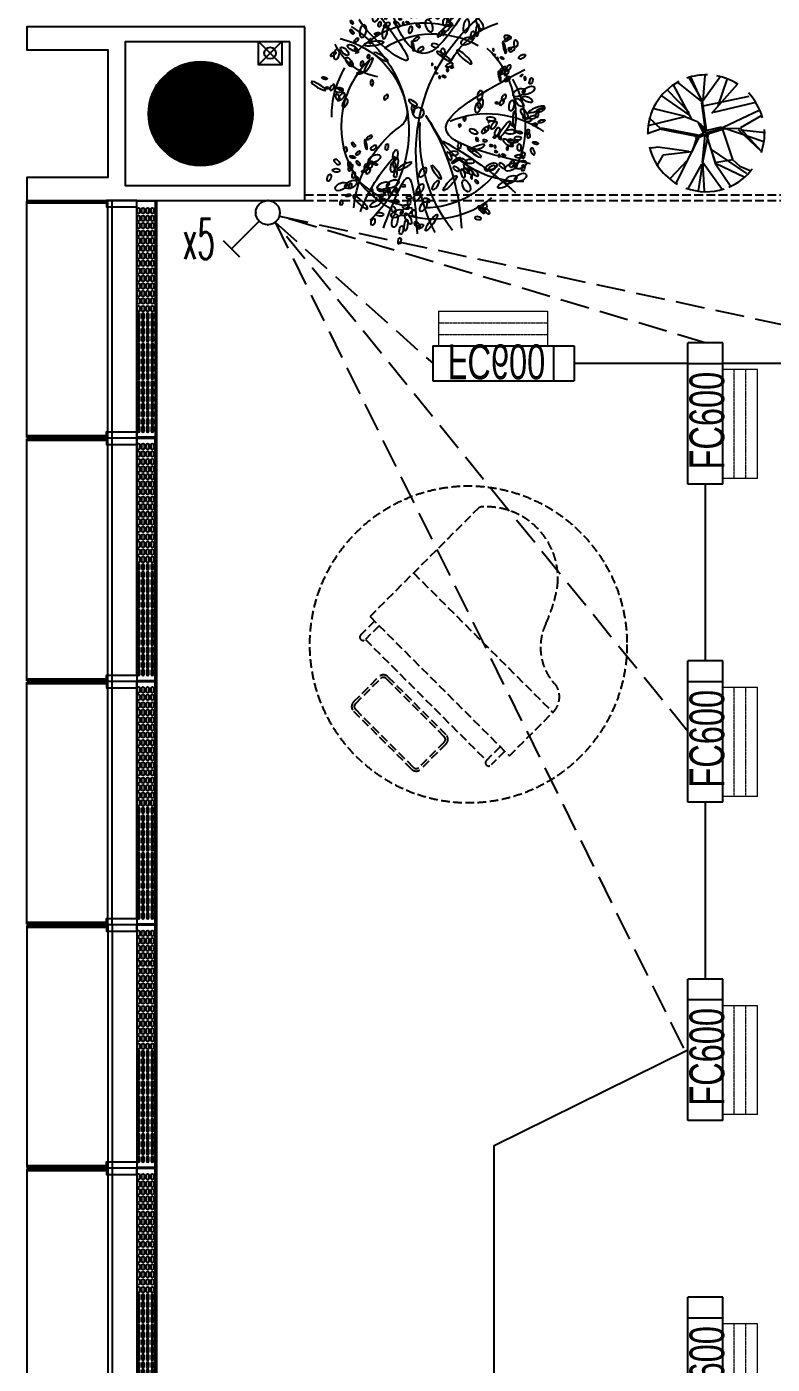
# Model space of a CAD drawing. Extents: x -284868 to 304789, y -137694 to 137894.
# Drawn here: x -79657 to -73225, y -12034 to -493 of the extents above; entities that cross this region are included whole.
import ezdxf
from ezdxf.enums import TextEntityAlignment as Align

# ---------------------------------------------------------------- set-up
doc = ezdxf.new("R2010")
doc.units = 0
doc.linetypes.add('DASH', pattern=[0.35, 0.25, -0.1])
doc.linetypes.add('DOTE', pattern=[2.42, 2, -0.2, 0.02, -0.2])
doc.layers.get('0').update_dxf_attribs({"linetype": 'CONTINUOUS'})
for name, color, linetype in [('0-建筑外轮廓', 8, 'CONTINUOUS'), ('0-建筑柱体', 251, 'CONTINUOUS'), ('0-消防栓(给排水)', 9, 'CONTINUOUS'), ('0-窗', 11, 'CONTINUOUS'), ('EQUIP-照明', 3, 'CONTINUOUS'), ('F-地漏', 8, 'CONTINUOUS'), ('M-EQ-AC', 1, 'CONTINUOUS'), ('P-平面家具', 3, 'CONTINUOUS'), ('P-平面植物', 251, 'CONTINUOUS'), ('TEXT_照明_回路标注', 41, 'CONTINUOUS'), ('WIRE-广播线', 220, 'DOTE'), ('WIRE-照明', 130, 'CONTINUOUS')]:
    doc.layers.add(name, color=color, linetype=linetype)
doc.layers.add('M-D-AC-DF', color=2, linetype='CONTINUOUS', lineweight=20)
doc.styles.add('HZ_e', font='simplex.shx', dxfattribs={"width": 0.8, "bigfont": 'hztxt.shx'})
doc.styles.add('L1', font='haiwenrs.shx', dxfattribs={"width": 0.7, "bigfont": 'haiwenhz.shx'})
doc.styles.get("Standard").update_dxf_attribs({"font": 'GBENOR', "bigfont": 'GBCBIG'})

# ---------------------------------------------------------------- blocks, each defined once
blk = doc.blocks.new('_YZH')
at = {"const_width": 0.5}
blk.add_lwpolyline([(-0.25, 0, 1), (0.25, 0, 1)], format="xyb", close=True, dxfattribs=at)
at = {"color": 4}
blk.add_circle((0, 0), 0.5, dxfattribs=at)
blk = doc.blocks.new('sgASGHHHH')
at = {"xscale": 900, "yscale": 900, "zscale": 900}
blk.add_blockref('_YZH', (-119846, -903674), dxfattribs=at)
blk = doc.blocks.new('A$C3B8026B3')
for p, q in [((950, 31455), (950, 33395)), ((950, 29355), (950, 31345)), ((950, 27255), (950, 29245)), ((950, 27145), (950, 25155)), ((950, 25045), (950, 23055))]:
    blk.add_line(p, q)
at = {"elevation": 0}
for points in [[(0, 33444), (688, 33444), (688, 33429), (0, 33429)], [(0, 31406), (688, 31406), (688, 31420), (0, 31420)], [(0, 31394), (688, 31394), (688, 31379), (0, 31379)], [(0, 29306), (688, 29306), (688, 29320), (0, 29320)], [(0, 29294), (688, 29294), (688, 29279), (0, 29279)], [(0, 27206), (688, 27206), (688, 27220), (0, 27220)], [(0, 27194), (688, 27194), (688, 27179), (0, 27179)], [(0, 25106), (688, 25106), (688, 25120), (0, 25120)], [(0, 25094), (688, 25094), (688, 25079), (0, 25079)]]:
    blk.add_lwpolyline(points, dxfattribs=at)
for points in [[(0, 31406), (0, 33444)], [(700, 31400), (700, 33450)], [(738, 31400), (738, 33450)], [(0, 29306), (0, 31394)], [(700, 29300), (700, 31400)], [(738, 29300), (738, 31400)], [(0, 27206), (0, 29294)], [(700, 27200), (700, 29300)], [(738, 27200), (738, 29300)], [(0, 27194), (0, 25106)], [(700, 27200), (700, 25100)], [(738, 27200), (738, 25100)], [(0, 25094), (0, 23006)], [(700, 25100), (700, 23000)], [(738, 25100), (738, 23000)]]:
    blk.add_lwpolyline(points)
for points in [[(688, 33450), (688, 33395), (950, 33395), (950, 33450)], [(688, 31400), (688, 31455), (950, 31455), (950, 31400)], [(688, 31400), (688, 31345), (950, 31345), (950, 31400)], [(688, 29300), (688, 29355), (950, 29355), (950, 29300)], [(688, 29300), (688, 29245), (950, 29245), (950, 29300)], [(688, 27200), (688, 27255), (950, 27255), (950, 27200)], [(688, 27200), (688, 27145), (950, 27145), (950, 27200)], [(688, 25100), (688, 25155), (950, 25155), (950, 25100)], [(688, 25100), (688, 25045), (950, 25045), (950, 25100)]]:
    blk.add_lwpolyline(points, close=True)
blk = doc.blocks.new('A$C770634BF')
at = {"layer": '0-建筑外轮廓', "color": 42}
blk.add_lwpolyline([(750, -17950), (-1650, -17950), (-1650, -18150), (-950, -18150), (-950, -19250), (-1650, -19250), (-1650, -19450), (750, -19450)], close=True, dxfattribs=at)
at = {"layer": '0-建筑外轮廓', "color": 251}
blk.add_lwpolyline([(620, -18080), (-800, -18080), (-800, -19320), (620, -19320)], close=True, dxfattribs=at)
blk = doc.blocks.new('LT-BLK-20221201170113', base_point=(81437, -6379))
for p, q in [((79349, -6219, 0), (81437, -6219)), ((79349, -6221, 0), (81437, -6221))]:
    blk.add_line(p, q)
blk.add_lwpolyline([(79349, -6208), (81437, -6208), (81437, -6379), (79349, -6379)], close=True)
for points in [[(79403, -6235), (79433, -6235, -1), (79433, -6255), (79403, -6255, -0.999999)], [(79403, -6274), (79433, -6274, -1), (79433, -6294), (79403, -6294, -0.999999)], [(79403, -6314), (79433, -6314, -1), (79433, -6334), (79403, -6334, -0.999999)], [(79468, -6235), (79498, -6235, -1), (79498, -6255), (79468, -6255, -0.999999)], [(79468, -6274), (79498, -6274, -1), (79498, -6294), (79468, -6294, -0.999999)], [(79468, -6314), (79498, -6314, -1), (79498, -6334), (79468, -6334, -0.999999)], [(79533, -6235), (79563, -6235, -1), (79563, -6255), (79533, -6255, -0.999999)], [(79533, -6274), (79563, -6274, -1), (79563, -6294), (79533, -6294, -0.999999)], [(79533, -6314), (79563, -6314, -1), (79563, -6334), (79533, -6334, -0.999999)], [(79598, -6235), (79628, -6235, -1), (79628, -6255), (79598, -6255, -0.999999)], [(79598, -6274), (79628, -6274, -1), (79628, -6294), (79598, -6294, -0.999999)], [(79598, -6314), (79628, -6314, -1), (79628, -6334), (79598, -6334, -0.999999)], [(79663, -6235), (79693, -6235, -1), (79693, -6255), (79663, -6255, -0.999999)], [(79663, -6274), (79693, -6274, -1), (79693, -6294), (79663, -6294, -0.999999)], [(79663, -6314), (79693, -6314, -1), (79693, -6334), (79663, -6334, -0.999999)], [(79728, -6235), (79758, -6235, -1), (79758, -6255), (79728, -6255, -0.999999)], [(79728, -6274), (79758, -6274, -1), (79758, -6294), (79728, -6294, -0.999999)], [(79728, -6314), (79758, -6314, -1), (79758, -6334), (79728, -6334, -0.999999)], [(79793, -6235), (79823, -6235, -1), (79823, -6255), (79793, -6255, -0.999999)], [(79793, -6274), (79823, -6274, -1), (79823, -6294), (79793, -6294, -0.999999)], [(79793, -6314), (79823, -6314, -1), (79823, -6334), (79793, -6334, -0.999999)], [(79858, -6235), (79888, -6235, -1), (79888, -6255), (79858, -6255, -0.999999)], [(79858, -6274), (79888, -6274, -1), (79888, -6294), (79858, -6294, -0.999999)], [(79858, -6314), (79888, -6314, -1), (79888, -6334), (79858, -6334, -0.999999)], [(79923, -6235), (79953, -6235, -1), (79953, -6255), (79923, -6255, -0.999999)], [(79923, -6274), (79953, -6274, -1), (79953, -6294), (79923, -6294, -0.999999)], [(79923, -6314), (79953, -6314, -1), (79953, -6334), (79923, -6334, -0.999999)], [(79988, -6235), (80018, -6235, -1), (80018, -6255), (79988, -6255, -0.999999)], [(79988, -6274), (80018, -6274, -1), (80018, -6294), (79988, -6294, -0.999999)], [(79988, -6314), (80018, -6314, -1), (80018, -6334), (79988, -6334, -0.999999)], [(80053, -6235), (80083, -6235, -1), (80083, -6255), (80053, -6255, -0.999999)], [(80053, -6274), (80083, -6274, -1), (80083, -6294), (80053, -6294, -0.999999)], [(80053, -6314), (80083, -6314, -1), (80083, -6334), (80053, -6334, -0.999999)], [(80118, -6235), (80148, -6235, -1), (80148, -6255), (80118, -6255, -0.999999)], [(80118, -6274), (80148, -6274, -1), (80148, -6294), (80118, -6294, -0.999999)], [(80118, -6314), (80148, -6314, -1), (80148, -6334), (80118, -6334, -0.999999)], [(80183, -6235), (80213, -6235, -1), (80213, -6255), (80183, -6255, -0.999999)], [(80183, -6274), (80213, -6274, -1), (80213, -6294), (80183, -6294, -0.999999)], [(80183, -6314), (80213, -6314, -1), (80213, -6334), (80183, -6334, -0.999999)], [(80248, -6235), (80278, -6235, -1), (80278, -6255), (80248, -6255, -0.999999)], [(80248, -6274), (80278, -6274, -1), (80278, -6294), (80248, -6294, -0.999999)], [(80248, -6314), (80278, -6314, -1), (80278, -6334), (80248, -6334, -0.999999)], [(80313, -6235), (80343, -6235, -1), (80343, -6255), (80313, -6255, -0.999999)], [(80313, -6274), (80343, -6274, -1), (80343, -6294), (80313, -6294, -0.999999)], [(80313, -6314), (80343, -6314, -1), (80343, -6334), (80313, -6334, -0.999999)], [(80408, -6235), (80378, -6235, 1), (80378, -6255), (80408, -6255, 0.999999)], [(80408, -6274), (80378, -6274, 1), (80378, -6294), (80408, -6294, 0.999999)], [(80408, -6314), (80378, -6314, 1), (80378, -6334), (80408, -6334, 0.999999)], [(80473, -6235), (80443, -6235, 1), (80443, -6255), (80473, -6255, 0.999999)], [(80473, -6274), (80443, -6274, 1), (80443, -6294), (80473, -6294, 0.999999)], [(80473, -6314), (80443, -6314, 1), (80443, -6334), (80473, -6334, 0.999999)], [(80538, -6235), (80508, -6235, 1), (80508, -6255), (80538, -6255, 0.999999)], [(80538, -6274), (80508, -6274, 1), (80508, -6294), (80538, -6294, 0.999999)], [(80538, -6314), (80508, -6314, 1), (80508, -6334), (80538, -6334, 0.999999)], [(80603, -6235), (80573, -6235, 1), (80573, -6255), (80603, -6255, 0.999999)], [(80603, -6274), (80573, -6274, 1), (80573, -6294), (80603, -6294, 0.999999)], [(80603, -6314), (80573, -6314, 1), (80573, -6334), (80603, -6334, 0.999999)], [(80668, -6235), (80638, -6235, 1), (80638, -6255), (80668, -6255, 0.999999)], [(80668, -6274), (80638, -6274, 1), (80638, -6294), (80668, -6294, 0.999999)], [(80668, -6314), (80638, -6314, 1), (80638, -6334), (80668, -6334, 0.999999)], [(80733, -6235), (80703, -6235, 1), (80703, -6255), (80733, -6255, 0.999999)], [(80733, -6274), (80703, -6274, 1), (80703, -6294), (80733, -6294, 0.999999)], [(80733, -6314), (80703, -6314, 1), (80703, -6334), (80733, -6334, 0.999999)], [(80798, -6235), (80768, -6235, 1), (80768, -6255), (80798, -6255, 0.999999)], [(80798, -6274), (80768, -6274, 1), (80768, -6294), (80798, -6294, 0.999999)], [(80798, -6314), (80768, -6314, 1), (80768, -6334), (80798, -6334, 0.999999)], [(80863, -6235), (80833, -6235, 1), (80833, -6255), (80863, -6255, 0.999999)], [(80863, -6274), (80833, -6274, 1), (80833, -6294), (80863, -6294, 0.999999)], [(80863, -6314), (80833, -6314, 1), (80833, -6334), (80863, -6334, 0.999999)], [(80928, -6235), (80898, -6235, 1), (80898, -6255), (80928, -6255, 0.999999)], [(80928, -6274), (80898, -6274, 1), (80898, -6294), (80928, -6294, 0.999999)], [(80928, -6314), (80898, -6314, 1), (80898, -6334), (80928, -6334, 0.999999)], [(80993, -6235), (80963, -6235, 1), (80963, -6255), (80993, -6255, 0.999999)], [(80993, -6274), (80963, -6274, 1), (80963, -6294), (80993, -6294, 0.999999)], [(80993, -6314), (80963, -6314, 1), (80963, -6334), (80993, -6334, 0.999999)], [(81058, -6235), (81028, -6235, 1), (81028, -6255), (81058, -6255, 0.999999)], [(81058, -6274), (81028, -6274, 1), (81028, -6294), (81058, -6294, 0.999999)], [(81058, -6314), (81028, -6314, 1), (81028, -6334), (81058, -6334, 0.999999)], [(81123, -6235), (81093, -6235, 1), (81093, -6255), (81123, -6255, 0.999999)], [(81123, -6274), (81093, -6274, 1), (81093, -6294), (81123, -6294, 0.999999)], [(81123, -6314), (81093, -6314, 1), (81093, -6334), (81123, -6334, 0.999999)], [(81188, -6235), (81158, -6235, 1), (81158, -6255), (81188, -6255, 0.999999)], [(81188, -6274), (81158, -6274, 1), (81158, -6294), (81188, -6294, 0.999999)], [(81188, -6314), (81158, -6314, 1), (81158, -6334), (81188, -6334, 0.999999)], [(81253, -6235), (81223, -6235, 1), (81223, -6255), (81253, -6255, 0.999999)], [(81253, -6274), (81223, -6274, 1), (81223, -6294), (81253, -6294, 0.999999)], [(81253, -6314), (81223, -6314, 1), (81223, -6334), (81253, -6334, 0.999999)], [(81318, -6235), (81288, -6235, 1), (81288, -6255), (81318, -6255, 0.999999)], [(81318, -6274), (81288, -6274, 1), (81288, -6294), (81318, -6294, 0.999999)], [(81318, -6314), (81288, -6314, 1), (81288, -6334), (81318, -6334, 0.999999)], [(81383, -6235), (81353, -6235, 1), (81353, -6255), (81383, -6255, 0.999999)], [(81383, -6274), (81353, -6274, 1), (81353, -6294), (81383, -6294, 0.999999)], [(81383, -6314), (81353, -6314, 1), (81353, -6334), (81383, -6334, 0.999999)], [(79403, -6353), (79433, -6353, -1), (79433, -6373), (79403, -6373, -0.999999)], [(79468, -6353), (79498, -6353, -1), (79498, -6373), (79468, -6373, -0.999999)], [(79533, -6353), (79563, -6353, -1), (79563, -6373), (79533, -6373, -0.999999)], [(79598, -6353), (79628, -6353, -1), (79628, -6373), (79598, -6373, -0.999999)], [(79663, -6353), (79693, -6353, -1), (79693, -6373), (79663, -6373, -0.999999)], [(79728, -6353), (79758, -6353, -1), (79758, -6373), (79728, -6373, -0.999999)], [(79793, -6353), (79823, -6353, -1), (79823, -6373), (79793, -6373, -0.999999)], [(79858, -6353), (79888, -6353, -1), (79888, -6373), (79858, -6373, -0.999999)], [(79923, -6353), (79953, -6353, -1), (79953, -6373), (79923, -6373, -0.999999)], [(79988, -6353), (80018, -6353, -1), (80018, -6373), (79988, -6373, -0.999999)], [(80053, -6353), (80083, -6353, -1), (80083, -6373), (80053, -6373, -0.999999)], [(80118, -6353), (80148, -6353, -1), (80148, -6373), (80118, -6373, -0.999999)], [(80183, -6353), (80213, -6353, -1), (80213, -6373), (80183, -6373, -0.999999)], [(80248, -6353), (80278, -6353, -1), (80278, -6373), (80248, -6373, -0.999999)], [(80313, -6353), (80343, -6353, -1), (80343, -6373), (80313, -6373, -0.999999)], [(80408, -6353), (80378, -6353, 1), (80378, -6373), (80408, -6373, 0.999999)], [(80473, -6353), (80443, -6353, 1), (80443, -6373), (80473, -6373, 0.999999)], [(80538, -6353), (80508, -6353, 1), (80508, -6373), (80538, -6373, 0.999999)], [(80603, -6353), (80573, -6353, 1), (80573, -6373), (80603, -6373, 0.999999)], [(80668, -6353), (80638, -6353, 1), (80638, -6373), (80668, -6373, 0.999999)], [(80733, -6353), (80703, -6353, 1), (80703, -6373), (80733, -6373, 0.999999)], [(80798, -6353), (80768, -6353, 1), (80768, -6373), (80798, -6373, 0.999999)], [(80863, -6353), (80833, -6353, 1), (80833, -6373), (80863, -6373, 0.999999)], [(80928, -6353), (80898, -6353, 1), (80898, -6373), (80928, -6373, 0.999999)], [(80993, -6353), (80963, -6353, 1), (80963, -6373), (80993, -6373, 0.999999)], [(81058, -6353), (81028, -6353, 1), (81028, -6373), (81058, -6373, 0.999999)], [(81123, -6353), (81093, -6353, 1), (81093, -6373), (81123, -6373, 0.999999)], [(81188, -6353), (81158, -6353, 1), (81158, -6373), (81188, -6373, 0.999999)], [(81253, -6353), (81223, -6353, 1), (81223, -6373), (81253, -6373, 0.999999)], [(81318, -6353), (81288, -6353, 1), (81288, -6373), (81318, -6373, 0.999999)], [(81383, -6353), (81353, -6353, 1), (81353, -6373), (81383, -6373, 0.999999)]]:
    blk.add_lwpolyline(points, format="xyb", close=True)
blk = doc.blocks.new('A$C678165FB')
for p, q in [((-36643, 31794, 0), (-36643, 29756)), ((-36640, 31794, 0), (-36640, 29756))]:
    blk.add_line(p, q)
blk.add_lwpolyline([(-36630, 31794), (-36630, 29756), (-36801, 29756), (-36801, 31794)], close=True)
blk.add_lwpolyline([(-36631, 31800), (-36631, 19300)])
for points in [[(-36775, 31725), (-36775, 31695, -1), (-36795, 31695), (-36795, 31725, -0.999999)], [(-36775, 31660), (-36775, 31630, -1), (-36795, 31630), (-36795, 31660, -0.999999)], [(-36736, 31725), (-36736, 31695, -1), (-36756, 31695), (-36756, 31725, -0.999999)], [(-36736, 31660), (-36736, 31630, -1), (-36756, 31630), (-36756, 31660, -0.999999)], [(-36696, 31725), (-36696, 31695, -1), (-36716, 31695), (-36716, 31725, -0.999999)], [(-36696, 31660), (-36696, 31630, -1), (-36716, 31630), (-36716, 31660, -0.999999)], [(-36657, 31725), (-36657, 31695, -1), (-36677, 31695), (-36677, 31725, -0.999999)], [(-36657, 31660), (-36657, 31630, -1), (-36677, 31630), (-36677, 31660, -0.999999)], [(-36775, 31595), (-36775, 31565, -1), (-36795, 31565), (-36795, 31595, -0.999999)], [(-36775, 31530), (-36775, 31500, -1), (-36795, 31500), (-36795, 31530, -0.999999)], [(-36736, 31595), (-36736, 31565, -1), (-36756, 31565), (-36756, 31595, -0.999999)], [(-36736, 31530), (-36736, 31500, -1), (-36756, 31500), (-36756, 31530, -0.999999)], [(-36696, 31595), (-36696, 31565, -1), (-36716, 31565), (-36716, 31595, -0.999999)], [(-36696, 31530), (-36696, 31500, -1), (-36716, 31500), (-36716, 31530, -0.999999)], [(-36657, 31595), (-36657, 31565, -1), (-36677, 31565), (-36677, 31595, -0.999999)], [(-36657, 31530), (-36657, 31500, -1), (-36677, 31500), (-36677, 31530, -0.999999)], [(-36775, 31465), (-36775, 31435, -1), (-36795, 31435), (-36795, 31465, -0.999999)], [(-36775, 31400), (-36775, 31370, -1), (-36795, 31370), (-36795, 31400, -0.999999)], [(-36736, 31465), (-36736, 31435, -1), (-36756, 31435), (-36756, 31465, -0.999999)], [(-36736, 31400), (-36736, 31370, -1), (-36756, 31370), (-36756, 31400, -0.999999)], [(-36696, 31465), (-36696, 31435, -1), (-36716, 31435), (-36716, 31465, -0.999999)], [(-36696, 31400), (-36696, 31370, -1), (-36716, 31370), (-36716, 31400, -0.999999)], [(-36657, 31465), (-36657, 31435, -1), (-36677, 31435), (-36677, 31465, -0.999999)], [(-36657, 31400), (-36657, 31370, -1), (-36677, 31370), (-36677, 31400, -0.999999)], [(-36775, 31335), (-36775, 31305, -1), (-36795, 31305), (-36795, 31335, -0.999999)], [(-36775, 31270), (-36775, 31240, -1), (-36795, 31240), (-36795, 31270, -0.999999)], [(-36736, 31335), (-36736, 31305, -1), (-36756, 31305), (-36756, 31335, -0.999999)], [(-36736, 31270), (-36736, 31240, -1), (-36756, 31240), (-36756, 31270, -0.999999)], [(-36696, 31335), (-36696, 31305, -1), (-36716, 31305), (-36716, 31335, -0.999999)], [(-36696, 31270), (-36696, 31240, -1), (-36716, 31240), (-36716, 31270, -0.999999)], [(-36657, 31335), (-36657, 31305, -1), (-36677, 31305), (-36677, 31335, -0.999999)], [(-36657, 31270), (-36657, 31240, -1), (-36677, 31240), (-36677, 31270, -0.999999)], [(-36775, 31205), (-36775, 31175, -1), (-36795, 31175), (-36795, 31205, -0.999999)], [(-36736, 31205), (-36736, 31175, -1), (-36756, 31175), (-36756, 31205, -0.999999)], [(-36696, 31205), (-36696, 31175, -1), (-36716, 31175), (-36716, 31205, -0.999999)], [(-36657, 31205), (-36657, 31175, -1), (-36677, 31175), (-36677, 31205, -0.999999)], [(-36775, 31140), (-36775, 31110, -1), (-36795, 31110), (-36795, 31140, -0.999999)], [(-36775, 31075), (-36775, 31045, -1), (-36795, 31045), (-36795, 31075, -0.999999)], [(-36736, 31140), (-36736, 31110, -1), (-36756, 31110), (-36756, 31140, -0.999999)], [(-36736, 31075), (-36736, 31045, -1), (-36756, 31045), (-36756, 31075, -0.999999)], [(-36696, 31140), (-36696, 31110, -1), (-36716, 31110), (-36716, 31140, -0.999999)], [(-36696, 31075), (-36696, 31045, -1), (-36716, 31045), (-36716, 31075, -0.999999)], [(-36657, 31140), (-36657, 31110, -1), (-36677, 31110), (-36677, 31140, -0.999999)], [(-36657, 31075), (-36657, 31045, -1), (-36677, 31045), (-36677, 31075, -0.999999)], [(-36775, 31010), (-36775, 30980, -1), (-36795, 30980), (-36795, 31010, -0.999999)], [(-36775, 30945), (-36775, 30915, -1), (-36795, 30915), (-36795, 30945, -0.999999)], [(-36736, 31010), (-36736, 30980, -1), (-36756, 30980), (-36756, 31010, -0.999999)], [(-36736, 30945), (-36736, 30915, -1), (-36756, 30915), (-36756, 30945, -0.999999)], [(-36696, 31010), (-36696, 30980, -1), (-36716, 30980), (-36716, 31010, -0.999999)], [(-36696, 30945), (-36696, 30915, -1), (-36716, 30915), (-36716, 30945, -0.999999)], [(-36657, 31010), (-36657, 30980, -1), (-36677, 30980), (-36677, 31010, -0.999999)], [(-36657, 30945), (-36657, 30915, -1), (-36677, 30915), (-36677, 30945, -0.999999)], [(-36775, 30880), (-36775, 30850, -1), (-36795, 30850), (-36795, 30880, -0.999999)], [(-36775, 30785), (-36775, 30815, 1), (-36795, 30815), (-36795, 30785, 0.999999)], [(-36736, 30880), (-36736, 30850, -1), (-36756, 30850), (-36756, 30880, -0.999999)], [(-36736, 30785), (-36736, 30815, 1), (-36756, 30815), (-36756, 30785, 0.999999)], [(-36696, 30880), (-36696, 30850, -1), (-36716, 30850), (-36716, 30880, -0.999999)], [(-36696, 30785), (-36696, 30815, 1), (-36716, 30815), (-36716, 30785, 0.999999)], [(-36657, 30880), (-36657, 30850, -1), (-36677, 30850), (-36677, 30880, -0.999999)], [(-36657, 30785), (-36657, 30815, 1), (-36677, 30815), (-36677, 30785, 0.999999)], [(-36775, 30720), (-36775, 30750, 1), (-36795, 30750), (-36795, 30720, 0.999999)], [(-36736, 30720), (-36736, 30750, 1), (-36756, 30750), (-36756, 30720, 0.999999)], [(-36696, 30720), (-36696, 30750, 1), (-36716, 30750), (-36716, 30720, 0.999999)], [(-36657, 30720), (-36657, 30750, 1), (-36677, 30750), (-36677, 30720, 0.999999)], [(-36775, 30655), (-36775, 30685, 1), (-36795, 30685), (-36795, 30655, 0.999999)], [(-36775, 30590), (-36775, 30620, 1), (-36795, 30620), (-36795, 30590, 0.999999)], [(-36736, 30655), (-36736, 30685, 1), (-36756, 30685), (-36756, 30655, 0.999999)], [(-36736, 30590), (-36736, 30620, 1), (-36756, 30620), (-36756, 30590, 0.999999)], [(-36696, 30655), (-36696, 30685, 1), (-36716, 30685), (-36716, 30655, 0.999999)], [(-36696, 30590), (-36696, 30620, 1), (-36716, 30620), (-36716, 30590, 0.999999)], [(-36657, 30655), (-36657, 30685, 1), (-36677, 30685), (-36677, 30655, 0.999999)], [(-36657, 30590), (-36657, 30620, 1), (-36677, 30620), (-36677, 30590, 0.999999)], [(-36775, 30525), (-36775, 30555, 1), (-36795, 30555), (-36795, 30525, 0.999999)], [(-36775, 30460), (-36775, 30490, 1), (-36795, 30490), (-36795, 30460, 0.999999)], [(-36736, 30525), (-36736, 30555, 1), (-36756, 30555), (-36756, 30525, 0.999999)], [(-36736, 30460), (-36736, 30490, 1), (-36756, 30490), (-36756, 30460, 0.999999)], [(-36696, 30525), (-36696, 30555, 1), (-36716, 30555), (-36716, 30525, 0.999999)], [(-36696, 30460), (-36696, 30490, 1), (-36716, 30490), (-36716, 30460, 0.999999)], [(-36657, 30525), (-36657, 30555, 1), (-36677, 30555), (-36677, 30525, 0.999999)], [(-36657, 30460), (-36657, 30490, 1), (-36677, 30490), (-36677, 30460, 0.999999)], [(-36775, 30395), (-36775, 30425, 1), (-36795, 30425), (-36795, 30395, 0.999999)], [(-36775, 30330), (-36775, 30360, 1), (-36795, 30360), (-36795, 30330, 0.999999)], [(-36736, 30395), (-36736, 30425, 1), (-36756, 30425), (-36756, 30395, 0.999999)], [(-36736, 30330), (-36736, 30360, 1), (-36756, 30360), (-36756, 30330, 0.999999)], [(-36696, 30395), (-36696, 30425, 1), (-36716, 30425), (-36716, 30395, 0.999999)], [(-36696, 30330), (-36696, 30360, 1), (-36716, 30360), (-36716, 30330, 0.999999)], [(-36657, 30395), (-36657, 30425, 1), (-36677, 30425), (-36677, 30395, 0.999999)], [(-36657, 30330), (-36657, 30360, 1), (-36677, 30360), (-36677, 30330, 0.999999)], [(-36775, 30265), (-36775, 30295, 1), (-36795, 30295), (-36795, 30265, 0.999999)], [(-36775, 30200), (-36775, 30230, 1), (-36795, 30230), (-36795, 30200, 0.999999)], [(-36736, 30265), (-36736, 30295, 1), (-36756, 30295), (-36756, 30265, 0.999999)], [(-36736, 30200), (-36736, 30230, 1), (-36756, 30230), (-36756, 30200, 0.999999)], [(-36696, 30265), (-36696, 30295, 1), (-36716, 30295), (-36716, 30265, 0.999999)], [(-36696, 30200), (-36696, 30230, 1), (-36716, 30230), (-36716, 30200, 0.999999)], [(-36657, 30265), (-36657, 30295, 1), (-36677, 30295), (-36677, 30265, 0.999999)], [(-36657, 30200), (-36657, 30230, 1), (-36677, 30230), (-36677, 30200, 0.999999)], [(-36775, 30135), (-36775, 30165, 1), (-36795, 30165), (-36795, 30135, 0.999999)], [(-36736, 30135), (-36736, 30165, 1), (-36756, 30165), (-36756, 30135, 0.999999)], [(-36696, 30135), (-36696, 30165, 1), (-36716, 30165), (-36716, 30135, 0.999999)], [(-36657, 30135), (-36657, 30165, 1), (-36677, 30165), (-36677, 30135, 0.999999)], [(-36775, 30070), (-36775, 30100, 1), (-36795, 30100), (-36795, 30070, 0.999999)], [(-36775, 30005), (-36775, 30035, 1), (-36795, 30035), (-36795, 30005, 0.999999)], [(-36736, 30070), (-36736, 30100, 1), (-36756, 30100), (-36756, 30070, 0.999999)], [(-36736, 30005), (-36736, 30035, 1), (-36756, 30035), (-36756, 30005, 0.999999)], [(-36696, 30070), (-36696, 30100, 1), (-36716, 30100), (-36716, 30070, 0.999999)], [(-36696, 30005), (-36696, 30035, 1), (-36716, 30035), (-36716, 30005, 0.999999)], [(-36657, 30070), (-36657, 30100, 1), (-36677, 30100), (-36677, 30070, 0.999999)], [(-36657, 30005), (-36657, 30035, 1), (-36677, 30035), (-36677, 30005, 0.999999)], [(-36775, 29940), (-36775, 29970, 1), (-36795, 29970), (-36795, 29940, 0.999999)], [(-36775, 29875), (-36775, 29905, 1), (-36795, 29905), (-36795, 29875, 0.999999)], [(-36736, 29940), (-36736, 29970, 1), (-36756, 29970), (-36756, 29940, 0.999999)], [(-36736, 29875), (-36736, 29905, 1), (-36756, 29905), (-36756, 29875, 0.999999)], [(-36696, 29940), (-36696, 29970, 1), (-36716, 29970), (-36716, 29940, 0.999999)], [(-36696, 29875), (-36696, 29905, 1), (-36716, 29905), (-36716, 29875, 0.999999)], [(-36657, 29940), (-36657, 29970, 1), (-36677, 29970), (-36677, 29940, 0.999999)], [(-36657, 29875), (-36657, 29905, 1), (-36677, 29905), (-36677, 29875, 0.999999)], [(-36775, 29810), (-36775, 29840, 1), (-36795, 29840), (-36795, 29810, 0.999999)], [(-36736, 29810), (-36736, 29840, 1), (-36756, 29840), (-36756, 29810, 0.999999)], [(-36696, 29810), (-36696, 29840, 1), (-36716, 29840), (-36716, 29810, 0.999999)], [(-36657, 29810), (-36657, 29840, 1), (-36677, 29840), (-36677, 29810, 0.999999)]]:
    blk.add_lwpolyline(points, format="xyb", close=True)
at = {"xscale": -1, "rotation": 270}
for p in [(-36801, 29744), (-36801, 27644), (-36801, 25544), (-36801, 23444)]:
    blk.add_blockref('LT-BLK-20221201170113', p, dxfattribs=at)
blk = doc.blocks.new('A$C10332E08')
for p, q in [((250, 0), (0, 250)), ((250, 250), (0, 0))]:
    blk.add_line(p, q)
blk.add_lwpolyline([(0, 250), (250, 250), (250, 0), (0, 0)], close=True)
blk = doc.blocks.new('A$C2AC726D9')
blk.add_circle((450, -18180), 50)
at = {"xscale": 0.8, "yscale": 0.8, "zscale": 0.8, "rotation": 270}
blk.add_blockref('A$C10332E08', (350, -18080), dxfattribs=at)
blk = doc.blocks.new('A$C440D7BC1')
at = {"layer": 'P-平面家具', "linetype": 'DASH', "ltscale": 300}
for p, q in [((100, 1302), (1045, 2247)), ((475, 1678), (1678, 475)), ((100, 1302), (1302, 100)), ((139, 1262), (21, 1144)), ((179, 1223), (60, 1104)), ((60, 1104), (1104, 60)), ((1302, 100), (1678, 475)), ((1223, 179), (1104, 60)), ((1262, 139), (1144, 21))]:
    blk.add_line(p, q, dxfattribs=at)
for points in [[(756, 203), (538, -15, -0.414214), (459, -15), (-42, 485, -0.414214), (-42, 565), (176, 782, -0.414214), (255, 782), (756, 282, -0.414214)], [(740, 218), (522, 0, -0.414214), (475, 0), (-26, 501, -0.414214), (-26, 549), (192, 767, -0.414214), (240, 767), (740, 266, -0.414214)]]:
    blk.add_lwpolyline(points, format="xyb", close=True, dxfattribs=at)
for centre, radius, start, end in [((1104, 1632), 617, 354.5388, 95.4612), ((489, 1767), 1245, 335.0738, 351.0557), ((2045, 1037), 474, 154.2805, 225), ((40, 1124), 28, 135, 315), ((1544, 609), 190, 315, 29.0083), ((1124, 40), 28, 135, 315)]:
    blk.add_arc(centre, radius, start, end, dxfattribs=at)
blk = doc.blocks.new('yld.studio@foxmail.com-15')
at = {"color": 251}
blk.add_circle((67569, -97904), 44.8, dxfattribs=at)
for centre, start, end in [((67614, -97926), 76.8896, 138.1177), ((67693, -98017), 61.0105, 122.2385), ((67693, -98017), 133.1644, 165.3241), ((67614, -97926), 348.5882, 46.5714), ((67614, -97926), 149.0435, 181.2033), ((67693, -98017), 332.7091, 30.6923), ((67693, -98017), 165.3241, 242.6562), ((67614, -97926), 270.5201, 325.0744), ((67614, -97926), 226.0477, 258.5353), ((67693, -98017), 254.641, 309.1952)]:
    blk.add_arc(centre, 760, start, end, dxfattribs=at)
for centre, major_axis, ratio in [((67663, -96943), (19.4, -49.7), 0.514982), ((67254, -97032), (-11.3, -52.2), 0.514982), ((67673, -97024), (19.4, -49.7), 0.514982), ((67737, -97077), (-11.9, -54.9), 0.414379), ((67218, -97104), (-11.3, -52.2), 0.514982), ((67477, -97060), (25.5, 15.6), 0.489709), ((67658, -97188), (19.4, -49.7), 0.514982), ((67672, -97099), (-10.1, -28.2), 0.489709), ((67812, -97097), (20.7, -49.3), 0.38159), ((67829, -97112), (-6.6, -47.9), 0.283409), ((67964, -97190), (-11.9, -54.9), 0.414379), ((67114, -97233), (-11.3, -52.2), 0.514982), ((67293, -97242), (-10.1, -52.5), 0.38159), ((67310, -97182), (25.5, 15.6), 0.489709), ((67505, -97221), (-10.1, -28.2), 0.489709), ((67788, -97223), (61.1, 54.6), 0.200035), ((68056, -97225), (-6.6, -47.9), 0.283409), ((67203, -97334), (81.1, 11.7), 0.200035), ((67706, -97351), (29.4, -5.6), 0.489709), ((68305, -97283), (29.4, -5.6), 0.489709), ((67160, -97512), (-34.6, -58.6), 0.200035), ((67261, -97445), (58.6, -34.7), 0.200035), ((67948, -97445), (60.3, -55.5), 0.200035), ((67016, -97496), (-1.6, -18.4), 0.42873), ((66747, -97684), (58.6, -34.7), 0.200035), ((66913, -97719), (36.8, -3.3), 0.42873), ((66905, -97777), (11.5, -27.6), 0.489709), ((66938, -97772), (24.3, 27.9), 0.42873), ((67910, -98008), (-1.3, -14.7), 0.42873), ((67950, -97956), (-1.6, -18.4), 0.42873), ((68120, -98047), (28.4, 23.7), 0.42873), ((68167, -97956), (36.8, -3.3), 0.42873), ((68191, -98008), (24.3, 27.9), 0.42873), ((68024, -98058), (34.2, -14.2), 0.42873), ((68117, -98135), (18.4, -1.6), 0.42873), ((68334, -98138), (29.4, -5.6), 0.489709), ((68477, -98092), (1.2, -22.2), 0.42873), ((66971, -98207), (1.2, -22.2), 0.42873), ((68169, -98175), (14.7, -1.3), 0.42873), ((68511, -98223), (11.5, -27.6), 0.489709), ((67006, -98338), (11.5, -27.6), 0.489709), ((67011, -98356), (-10.1, -28.2), 0.489709), ((68259, -98340), (22.6, -19.6), 0.489709), ((67332, -98570), (1.2, -22.2), 0.42873), ((67092, -98641), (60.3, -55.5), 0.200035), ((67366, -98701), (11.5, -27.6), 0.489709), ((67466, -98681), (29.4, -5.6), 0.489709), ((67636, -98626), (29.4, -5.6), 0.489709), ((67376, -98793), (-11.9, -54.9), 0.414379), ((67468, -98829), (-6.6, -47.9), 0.283409), ((68061, -98772), (26.3, -4.6), 0.42873), ((67561, -98828), (22.6, -19.6), 0.489709)]:
    blk.add_ellipse(centre, major_axis=major_axis, ratio=ratio, start_param=3.141593, end_param=9.424778, dxfattribs=at)
at = {"color": 251, "extrusion": (0, 0, -1)}
for centre, major_axis, ratio in [((67778, -96919), (16.2, 18.9), 0.489709), ((67526, -97013), (18.3, 0.3), 0.42873), ((67572, -97013), (13.7, 0.2), 0.42873), ((67613, -97009), (-16.1, -22.2), 0.514982), ((67628, -96970), (-16.1, -22.2), 0.514982), ((67762, -96987), (14.5, -20.2), 0.489709), ((67386, -97062), (1.02, -9.08), 0.42873), ((67411, -97094), (1.3, -11.3), 0.42873), ((67512, -97108), (-1.7, -15.2), 0.489709), ((67548, -97084), (15.2, 1.9), 0.489709), ((67867, -97046), (11.1, -9.8), 0.42873), ((67931, -97057), (13.9, -12.2), 0.42873), ((68052, -97108), (13.9, -12.2), 0.42873), ((67445, -97168), (1.3, -11.3), 0.42873), ((67525, -97356), (8.6, -41.1), 0.200035), ((67554, -97297), (23.5, 14.1), 0.38159), ((67590, -97381), (23.2, 14.6), 0.514982), ((68275, -97358), (8.6, -41.1), 0.200035), ((68304, -97299), (23.5, 14.1), 0.38159), ((68340, -97383), (23.2, 14.6), 0.514982), ((66869, -97421), (23.5, 14.1), 0.38159), ((67778, -97439), (56, -38.7), 0.200035), ((68187, -97386), (1.3, -11.3), 0.42873), ((68221, -97460), (1.3, -11.3), 0.42873), ((68288, -97400), (-1.7, -15.2), 0.489709), ((68324, -97376), (15.2, 1.9), 0.489709), ((67684, -97506), (1.02, -9.08), 0.42873), ((67710, -97538), (1.3, -11.3), 0.42873), ((67810, -97552), (-1.7, -15.2), 0.489709), ((67846, -97528), (15.2, 1.9), 0.489709), ((68238, -97602), (8.6, -41.1), 0.200035), ((68267, -97543), (23.5, 14.1), 0.38159), ((68254, -97579), (13.7, 0.2), 0.42873), ((68295, -97574), (-16.1, -22.2), 0.514982), ((68311, -97535), (-16.1, -22.2), 0.514982), ((66861, -97695), (-16.1, -22.2), 0.514982), ((67744, -97612), (1.3, -11.3), 0.42873), ((68302, -97627), (23.2, 14.6), 0.514982), ((68483, -97658), (1.02, -9.08), 0.42873), ((66820, -97700), (13.7, 0.2), 0.42873), ((67303, -97776), (-15, -19.8), 0.489709), ((67525, -97822), (33.3, -24.2), 0.336016), ((68258, -97818), (-16.1, -22.2), 0.514982), ((68273, -97779), (-16.1, -22.2), 0.514982), ((67526, -97873), (2.8, -34.2), 0.336016), ((68217, -97823), (13.7, 0.2), 0.42873), ((68360, -97959), (-0.6, -68.1), 0.200035), ((68540, -97877), (63.3, 25.1), 0.200035), ((68440, -97943), (11.1, -8), 0.42873), ((67137, -98167), (8.6, -41.1), 0.200035), ((67166, -98108), (23.5, 14.1), 0.38159), ((68243, -98113), (11.6, -10), 0.489709), ((68303, -98150), (34.8, -25.2), 0.368424), ((68388, -98115), (29.6, 0.5), 0.42873), ((67201, -98192), (23.2, 14.6), 0.514982), ((67823, -98262), (16.7, -33), 0.42873), ((67862, -98238), (37, 0.6), 0.42873), ((68031, -98231), (56, -38.7), 0.200035), ((68054, -98193), (63.3, 25.1), 0.200035), ((68202, -98184), (1.3, -11.3), 0.42873), ((68303, -98198), (-1.7, -15.2), 0.489709), ((68338, -98174), (15.2, 1.9), 0.489709), ((67137, -98357), (-1.1, -27.4), 0.514982), ((67172, -98344), (-16.1, -22.2), 0.514982), ((67455, -98344), (61, 30.3), 0.200035), ((67606, -98395), (-26.1, -35.9), 0.514982), ((67881, -98366), (22.2, -16.1), 0.514982), ((67946, -98301), (21.8, -16.6), 0.38159), ((67968, -98355), (22.2, -29.6), 0.42873), ((67996, -98305), (37, 0.6), 0.42873), ((68236, -98258), (1.3, -11.3), 0.42873), ((67116, -98388), (13.7, 0.2), 0.42873), ((67157, -98383), (-16.1, -22.2), 0.514982), ((67711, -98501), (-27, -35.3), 0.38159), ((67936, -98405), (11.7, -35.1), 0.42873), ((67964, -98379), (22.2, -16.1), 0.514982), ((68003, -98395), (22.2, -16.1), 0.514982), ((68036, -98399), (26.6, -25.7), 0.42873), ((67190, -98543), (1.3, -11.3), 0.42873), ((67291, -98556), (-1.7, -15.2), 0.489709), ((67323, -98549), (18.5, 0.3), 0.42873), ((67326, -98532), (15.2, 1.9), 0.489709), ((67388, -98543), (-5.6, -17.6), 0.42873), ((67447, -98506), (18.5, 0.3), 0.42873), ((67559, -98594), (-26.1, -35.9), 0.514982), ((67584, -98531), (-26.1, -35.9), 0.514982), ((67224, -98616), (1.3, -11.3), 0.42873), ((67268, -98585), (14.8, 0.2), 0.42873), ((67492, -98601), (22.2, 0.3), 0.42873), ((67611, -98676), (-26.1, -35.9), 0.514982), ((68135, -98714), (20, -21.8), 0.42873)]:
    blk.add_ellipse(centre, major_axis=major_axis, ratio=ratio, dxfattribs=at)
at = {"color": 251}
for centre, major_axis, ratio in [((67208, -96966), (17.5, -20.2), 0.42873), ((67530, -97032), (11.9, -18.8), 0.42873), ((67561, -97053), (21.2, -21.1), 0.489709), ((67848, -97060), (23.4, -46.1), 0.368424), ((67903, -97050), (-3.1, -17.5), 0.42873), ((67022, -97159), (9.5, -15.1), 0.42873), ((67303, -97118), (-3.1, -17.5), 0.42873), ((67568, -97101), (14.1, 17.2), 0.42873), ((67790, -97154), (-6.2, -35.1), 0.42873), ((67850, -97108), (-3.9, -21.9), 0.42873), ((68075, -97174), (23.4, -46.1), 0.368424), ((67023, -97237), (11.9, -18.8), 0.42873), ((67231, -97253), (22, 3.3), 0.42873), ((67250, -97176), (-3.9, -21.9), 0.42873), ((67394, -97175), (21.2, -21.1), 0.489709), ((67569, -97185), (11.9, -18.8), 0.42873), ((67775, -97247), (-3.9, -21.9), 0.42873), ((67831, -97185), (22, 3.3), 0.42873), ((68017, -97268), (-6.2, -35.1), 0.42873), ((66962, -97398), (30.9, -32.1), 0.42873), ((67027, -97370), (39.5, -20.6), 0.42873), ((67060, -97307), (14.1, 17.2), 0.42873), ((67175, -97316), (-3.9, -21.9), 0.42873), ((67970, -97313), (47.6, 24.1), 0.514982), ((68372, -97334), (1.5, -29.9), 0.489709), ((66896, -97423), (-7.7, -43.9), 0.42873), ((67001, -97487), (25.5, -36.5), 0.42873), ((67061, -97391), (11.9, -18.8), 0.42873), ((67159, -97442), (-3.1, -17.5), 0.42873), ((67772, -97402), (1.5, -29.9), 0.489709), ((68424, -97443), (26.4, 14.1), 0.489709), ((67087, -97577), (22, 3.3), 0.42873), ((67106, -97500), (-3.9, -21.9), 0.42873), ((67824, -97511), (26.4, 14.1), 0.489709), ((66797, -97620), (21.5, -5.9), 0.42873), ((68477, -97720), (47.6, 24.1), 0.514982), ((68499, -97642), (-4.6, -26.3), 0.42873), ((66928, -97708), (21.5, -5.9), 0.42873), ((66966, -97824), (-14.2, -34.2), 0.42873), ((68077, -97764), (-7.7, -43.9), 0.42873), ((68081, -97828), (-7.7, -43.9), 0.42873), ((68337, -97846), (-7.7, -43.9), 0.42873), ((68398, -97738), (47.6, 24.1), 0.514982), ((68403, -97822), (30.9, -32.1), 0.42873), ((68468, -97794), (39.5, -20.6), 0.42873), ((68059, -97862), (-7.7, -43.9), 0.42873), ((68442, -97911), (25.5, -36.5), 0.42873), ((68547, -97924), (-3.9, -21.9), 0.42873), ((68600, -97866), (-3.1, -17.5), 0.42873), ((68219, -98061), (-14.2, -34.2), 0.42873), ((68278, -98042), (-47.6, -66.7), 0.200035), ((68349, -98008), (17.2, -4.8), 0.42873), ((68528, -98001), (22, 3.3), 0.42873), ((68053, -98125), (4.3, -18), 0.42873), ((68403, -98066), (21.5, -5.9), 0.42873), ((68472, -98063), (-3.9, -21.9), 0.42873), ((67036, -98167), (11.9, -18.8), 0.42873), ((67074, -98236), (14.1, 17.2), 0.42873), ((67310, -98187), (-4.6, -26.3), 0.42873), ((67380, -98253), (-7.7, -43.9), 0.42873), ((67908, -98175), (-4.6, -26.3), 0.42873), ((68400, -98190), (1.5, -29.9), 0.489709), ((68433, -98255), (-4.6, -26.3), 0.42873), ((68534, -98154), (21.5, -5.9), 0.42873), ((66900, -98310), (21.2, -21.1), 0.489709), ((67028, -98269), (21.5, -5.9), 0.42873), ((67075, -98320), (11.9, -18.8), 0.42873), ((67209, -98282), (47.6, 24.1), 0.514982), ((67361, -98351), (-7.7, -43.9), 0.42873), ((67383, -98316), (-7.7, -43.9), 0.42873), ((68167, -98352), (47.6, 24.1), 0.514982), ((68175, -98356), (26.4, 14.1), 0.489709), ((68332, -98351), (47.6, 24.1), 0.514982), ((68340, -98326), (-8.4, -28.7), 0.489709), ((68411, -98333), (47.6, 24.1), 0.514982), ((68398, -98264), (29.9, -1.4), 0.489709), ((68433, -98359), (-4.6, -26.3), 0.42873), ((66835, -98440), (-8.4, -28.7), 0.489709), ((66892, -98379), (29.9, -1.4), 0.489709), ((67014, -98495), (47.6, 24.1), 0.514982), ((67036, -98417), (-4.6, -26.3), 0.42873), ((67063, -98449), (-3.1, -17.5), 0.42873), ((67359, -98490), (47.6, 24.1), 0.514982), ((67381, -98412), (-4.6, -26.3), 0.42873), ((67831, -98484), (55.5, 60.3), 0.200035), ((67964, -98506), (24.1, -47.6), 0.514982), ((68050, -98473), (9.5, -15.1), 0.42873), ((68272, -98496), (47.1, 25.3), 0.38159), ((68331, -98455), (47.6, 24.1), 0.514982), ((68411, -98437), (47.6, 24.1), 0.514982), ((66934, -98512), (47.6, 24.1), 0.514982), ((66991, -98584), (22, 3.3), 0.42873), ((67010, -98507), (-3.9, -21.9), 0.42873), ((67280, -98507), (47.6, 24.1), 0.514982), ((67258, -98543), (21.5, -5.9), 0.42873), ((66935, -98646), (-3.9, -21.9), 0.42873), ((67220, -98652), (47.1, 25.3), 0.38159), ((67389, -98631), (21.5, -5.9), 0.42873), ((67472, -98718), (47.6, 24.1), 0.514982), ((67494, -98640), (-4.6, -26.3), 0.42873), ((68089, -98705), (11.9, -18.8), 0.42873), ((68116, -98683), (-8.4, -28.7), 0.489709), ((67196, -98803), (-8.4, -28.7), 0.489709), ((67253, -98741), (29.9, -1.4), 0.489709), ((67393, -98735), (47.6, 24.1), 0.514982), ((67486, -98777), (23.4, -46.1), 0.368424), ((67533, -98733), (1.5, -29.9), 0.489709), ((67677, -98810), (-47.6, -66.7), 0.200035), ((67429, -98871), (-6.2, -35.1), 0.42873), ((67584, -98842), (26.4, 14.1), 0.489709), ((67415, -98960), (-4.6, -26.3), 0.42873)]:
    blk.add_ellipse(centre, major_axis=major_axis, ratio=ratio, dxfattribs=at)
at = {"color": 251, "extrusion": (0, 0, -1)}
for centre, major_axis, ratio, start_param, end_param in [((69001, -98233), (-810, -1204), 1, 0.509025, 1.892273), ((67419, -97134), (11.2, -2.4), 0.42873, 3.141593, 9.424778), ((67984, -97097), (16, 9.3), 0.42873, 3.141593, 9.424778), ((68090, -97061), (24.4, 4.5), 0.489709, 3.141593, 9.424778), ((66479, -98053), (-568, -838), 1, 3.105711, 4.936061), ((67482, -97162), (13.1, -8.1), 0.489709, 3.141593, 9.424778), ((68406, -97786), (-392, -512), 1, 1.400805, 2.202876), ((67318, -97138), (-273, -393), 1, -0.434629, 0.525976), ((66772, -97989), (-386, -598), 1, 2.788021, 3.97962), ((68194, -97426), (11.2, -2.4), 0.42873, 3.141593, 9.424778), ((68258, -97454), (13.1, -8.1), 0.489709, 3.141593, 9.424778), ((67717, -97578), (11.2, -2.4), 0.42873, 3.141593, 9.424778), ((67187, -97658), (0.7, -24.8), 0.489709, 3.141593, 9.424778), ((67780, -97606), (13.1, -8.1), 0.489709, 3.141593, 9.424778), ((68419, -97598), (7.58, 8.54), 0.42873, 3.141593, 9.424778), ((68448, -97622), (2.8, -15.1), 0.489709, 3.141593, 9.424778), ((67328, -97900), (15, -149), 1, 4.655583, 5.753079), ((68137, -98718), (-417, -690), 1, 2.207479, 3.211548), ((68573, -97883), (26.2, 8.1), 0.514982, 3.141593, 9.424778), ((67969, -98774), (-537, -765), 1, 1.051392, 1.896333), ((68862, -98087), (-701, -1072), 1, 0.330518, 1.072389), ((66053, -98936), (-1046, -1553), 1, 3.548561, 4.075938), ((68414, -97665), (-459, -662), 1, -0.636767, 0.561589), ((68144, -98018), (7.58, 8.54), 0.42873, 3.141593, 9.424778), ((68151, -97979), (6.06, 6.83), 0.42873, 3.141593, 9.424778), ((68476, -97964), (26.2, 8.1), 0.514982, 3.141593, 9.424778), ((68511, -97942), (26.2, 8.1), 0.514982, 3.141593, 9.424778), ((68585, -97974), (26.4, 7.5), 0.38159, 3.141593, 9.424778), ((68120, -98051), (5.71, -9.89), 0.42873, 3.141593, 9.424778), ((68201, -98102), (12.5, 8.9), 0.489709, 3.141593, 9.424778), ((68331, -98061), (46.6, 2.5), 0.414379, 3.141593, 9.424778), ((68348, -98141), (40.2, -0.9), 0.283409, 3.141593, 9.424778), ((66155, -101030), (-1867, -2739), 1, 3.053829, 3.274954), ((68209, -98224), (11.2, -2.4), 0.42873, 3.141593, 9.424778), ((68273, -98252), (13.1, -8.1), 0.489709, 3.141593, 9.424778), ((68351, -99188), (-781, -1093), 1, 1.306696, 1.710792), ((67195, -98318), (38.8, -16.3), 0.200035, 3.141593, 9.424778), ((67718, -98394), (37.6, -56.7), 0.200035, 3.141593, 9.424778), ((67880, -98297), (35, 23.2), 0.200035, 3.141593, 9.424778), ((68008, -98436), (0.2, -13.7), 0.42873, 3.141593, 9.424778), ((67197, -98582), (11.2, -2.4), 0.42873, 3.141593, 9.424778), ((67261, -98610), (13.1, -8.1), 0.489709, 3.141593, 9.424778), ((68088, -98702), (26, -30.7), 0.283409, 3.141593, 9.424778)]:
    blk.add_ellipse(centre, major_axis=major_axis, ratio=ratio, start_param=start_param, end_param=end_param, dxfattribs=at)
at = {"color": 251}
for points, knots in [([(67972, -97029), (67842, -97238), (67603, -97621), (67367, -97180), (67347, -97012), (67347, -97007)], [0, 0, 0, 0, 251.74209, 462.284988, 467.902625, 467.902625, 467.902625, 467.902625]), ([(67219, -97062), (67368, -97261), (67674, -97669), (67174, -97296), (67084, -97139), (67083, -97138)], [0, 0, 0, 0, 223.251607, 459.141302, 461.114298, 461.114298, 461.114298, 461.114298]), ([(68493, -98325), (68159, -98246), (67459, -98081), (68108, -97730), (68447, -97547)], [0, 0, 0, 0, 150.094152, 314.060203, 314.060203, 314.060203, 314.060203]), ([(67563, -98902), (67548, -98675), (67519, -98224), (67359, -98645), (67279, -98854)], [0, 0, 0, 0, 93.467467, 185.701754, 185.701754, 185.701754, 185.701754])]:
    blk.add_open_spline(points, degree=3, knots=knots, dxfattribs=at)
blk = doc.blocks.new('yld.studio@foxmail.com-2-220')
at = {"color": 251, "ltscale": 100}
for p, q in [((8418, -110036), (8257, -109734)), ((8507, -109887), (8291, -109713)), ((8510, -109878), (8397, -109680)), ((8501, -109873), (8410, -109669)), ((8511, -109879), (8664, -109664)), ((8514, -109870), (8534, -109657)), ((8590, -109982), (8812, -109732)), ((8644, -109921), (8721, -109692)), ((8395, -109998), (8149, -109827)), ((8397, -109980), (8208, -109786)), ((8515, -109921), (8913, -109838)), ((8359, -110013), (8080, -109944)), ((8535, -110130), (8503, -109895)), ((8545, -110130), (8511, -109879)), ((8608, -109974), (8958, -109892)), ((8688, -110105), (9004, -109954)), ((8356, -110014), (8038, -110094)), ((8157, -110124), (8049, -110024)), ((8472, -110062), (8356, -110014)), ((8522, -110155), (8472, -110062)), ((8545, -110130), (8475, -110064)), ((8489, -110076), (8537, -110154)), ((8539, -110136), (8489, -110076)), ((8670, -110104), (8539, -110136)), ((8839, -110106), (9019, -110004)), ((8156, -110118), (8032, -110162)), ((8472, -110173), (8156, -110112)), ((8461, -110186), (8157, -110124)), ((8477, -110193), (8278, -110593)), ((8463, -110185), (8418, -110316)), ((8471, -110195), (8418, -110316)), ((8446, -110200), (8538, -110165)), ((8522, -110155), (8463, -110185)), ((8532, -110173), (8471, -110195)), ((8538, -110152), (8489, -110108)), ((8558, -110164), (8510, -110410)), ((8510, -110410), (8532, -110173)), ((8707, -110117), (8538, -110152)), ((8538, -110165), (8622, -110416)), ((8545, -110130), (8688, -110105)), ((8545, -110165), (8559, -110149)), ((8622, -110416), (8545, -110165)), ((8683, -110125), (8558, -110164)), ((8559, -110149), (8707, -110117)), ((8683, -110125), (8768, -110384)), ((8693, -110113), (8837, -110115)), ((8695, -110109), (9031, -110225)), ((8818, -110125), (9019, -110314)), ((9019, -110314), (8837, -110115)), ((8841, -110126), (9052, -110150)), ((8125, -110278), (8052, -110289)), ((8391, -110315), (8125, -110278)), ((8418, -110316), (8167, -110346)), ((8575, -110290), (8890, -110505)), ((8167, -110346), (8117, -110439)), ((8374, -110394), (8230, -110546)), ((8500, -110424), (8385, -110631)), ((8507, -110429), (8471, -110654)), ((8511, -110404), (8680, -110638)), ((8511, -110406), (8525, -110657)), ((8771, -110386), (8616, -110412)), ((8616, -110412), (8753, -110617)), ((8622, -110415), (8875, -110536)), ((8768, -110384), (8831, -110442)), ((8831, -110442), (8920, -110477))]:
    blk.add_line(p, q, dxfattribs=at)
for start, end in [(117.8667, 180.7636), (88.6766, 109.1318), (56.9006, 79.3688), (15.425, 43.7388), (340.9435, 3.7139), (193.5797, 240.7292), (292.8624, 322.3567), (249.5801, 287.9773)]:
    blk.add_arc((8541, -110157), 504, start, end, dxfattribs=at)
blk = doc.blocks.new('fc600')
at = {"layer": 'M-D-AC-DF'}
for p, q in [((136706, -1239516), (136706, -1239216)), ((137646, -1239516), (137646, -1239216)), ((136706, -1239516), (137646, -1239516))]:
    blk.add_line(p, q, dxfattribs=at)
at = {"layer": 'M-D-AC-DF', "linetype": 'DASH'}
for p, q in [((136706, -1239316), (137646, -1239316)), ((136706, -1239416), (137646, -1239416))]:
    blk.add_line(p, q, dxfattribs=at)
at = {"layer": 'M-EQ-AC'}
for p, q in [((136656, -1239216), (136656, -1238916)), ((136656, -1238916), (137876, -1238916)), ((137696, -1239216), (137696, -1238916)), ((137876, -1239216), (137876, -1238916)), ((136656, -1239216), (137876, -1239216))]:
    blk.add_line(p, q, dxfattribs=at)
at = {"layer": 'M-EQ-AC', "color": 3, "style": 'L1', "width": 0.7}
blk.add_text('FC600', height=300, dxfattribs=at).set_placement((136783, -1239229))
blk = doc.blocks.new('A$C24667FCE')
at = {"layer": 'M-EQ-AC', "xscale": -1, "rotation": 180}
blk.add_blockref('fc600', (-160352, -1230770), dxfattribs=at)
at = {"layer": 'M-EQ-AC', "rotation": 89.99999999999999}
for p in [(-1260411, -129403, 0), (-1260411, -132148, 0), (-1260411, -134893, 0), (-1260411, -137638, 0)]:
    blk.add_blockref('fc600', p, dxfattribs=at)
blk = doc.blocks.new('$equip$00002327')
for p, q in [((0.484, 0.975), (0.766, 0.692)), ((0.147, 0.356), (0.625, 0.833))]:
    blk.add_line(p, q)
blk.add_circle((0, 0.208), 0.208)
for p in [(0, 0.417), (-0.208, 0.208), (0, 0), (0.208, 0.208)]:
    blk.add_point(p)
at = {"color": 7, "flags": 1}
blk.add_attdef('A', text='', height=0.00002, dxfattribs=at).set_placement((0, 0), align=Align.MIDDLE_CENTER)

msp = doc.modelspace()

# ---------------------------------------------------------------- linework, layer by layer
at = {"layer": 'P-平面家具', "linetype": 'DASH', "ltscale": 300}
for points in [[(-77257, -1993), (-70887, -1993, 0.414214), (-69887, -993), (-69887, 2508)], [(-77257, -1943), (-70887, -1943, 0.414214), (-69937, -993), (-69937, 2508)]]:
    msp.add_lwpolyline(points, format="xyb", dxfattribs=at)
at = {"layer": 'P-平面家具', "color": 251, "linetype": 'DASH', "ltscale": 300}
msp.add_circle((-75846, -5823), 1368, dxfattribs=at)
at = {"layer": 'WIRE-照明', "color": 6, "linetype": 'DASH', "ltscale": 1000}
msp.add_lwpolyline([(-77514, -2180), (-76153, -3397)], dxfattribs=at)
at = {"layer": 'WIRE-照明', "color": 6, "linetype": 'DASH', "ltscale": 1000, "elevation": 0}
for points in [[(-73952, -6575), (-77514, -2180), (-73978, -9333)], [(-73802, -3220), (-77477, -2127), (-72280, -3247)]]:
    msp.add_lwpolyline(points, dxfattribs=at)
at = {"layer": 'WIRE-照明'}
for points in [[(-74933, -3397), (-73952, -3397)], [(-75623, -12591), (-75623, -10146), (-73952, -9320)]]:
    msp.add_lwpolyline(points, dxfattribs=at)
at = {"layer": 'WIRE-照明', "elevation": 0}
for points in [[(-73652, -3397), (-72280, -3397)], [(-73802, -4440), (-73802, -5965)], [(-73802, -7185), (-73802, -8710)]]:
    msp.add_lwpolyline(points, dxfattribs=at)

# ---------------------------------------------------------------- block references
at = {"color": 0}
msp.add_blockref('A$C770634BF', (-78007, 17457), dxfattribs=at)
at = {"layer": '0-建筑柱体'}
msp.add_blockref('sgASGHHHH', (41689, 902431), dxfattribs=at)
at = {"layer": '0-消防栓(给排水)', "color": 0}
msp.add_blockref('A$C2AC726D9', (-78007, 17460), dxfattribs=at)
at = {"layer": '0-窗'}
msp.add_blockref('A$C3B8026B3', (-79657, -35443), dxfattribs=at)
at = {"layer": 'EQUIP-照明', "xscale": 500, "yscale": 500, "zscale": 500, "rotation": 180}
msp.add_blockref('$equip$00002327', (-77577, -1993), dxfattribs=at)
at = {"layer": 'F-地漏'}
msp.add_blockref('A$C678165FB', (-41907, -33790), dxfattribs=at)
at = {"layer": 'P-平面家具', "linetype": 'DASH', "ltscale": 300}
msp.add_blockref('A$C440D7BC1', (-76795, -6884), dxfattribs=at)
at = {"layer": 'P-平面植物', "xscale": 1.047897151968163, "yscale": 1.047897151968163, "zscale": 1.047897151968163}
msp.add_blockref('yld.studio@foxmail.com-15', (-147084, 101359), dxfattribs=at)
at = {"layer": 'P-平面植物'}
msp.add_blockref('yld.studio@foxmail.com-2-220', (-82336, 108745), dxfattribs=at)
at = {"layer": 'WIRE-广播线'}
msp.add_blockref('A$C24667FCE', (-52457, -11693), dxfattribs=at)

# ---------------------------------------------------------------- texts
at = {"layer": 'TEXT_照明_回路标注', "style": 'HZ_e', "width": 0.5}
msp.add_text('x5', height=350, dxfattribs=at).set_placement((-78312, -2499, 0))

doc.saveas('drawing.dxf')
